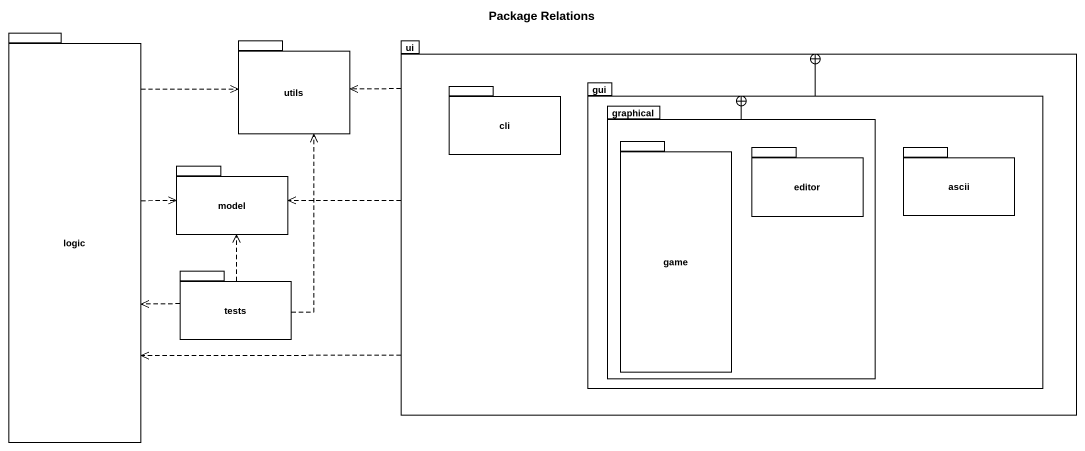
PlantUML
@startuml
title Package Relations
package logic {
}
package utils {
}
package ui {
  package cli {
  }
  package gui {
    package graphical {
      package game {
      }
      package editor {
      }
    }
    package ascii {
    }
  }
}
package model {
}
package tests {
}
logic .up.> utils
logic .right.> model
ui .left.> logic
ui .left.> utils
ui .left.> model
gui -left-+ ui
graphical -right-+ gui
tests .left.> logic
tests .up.> utils
tests .up.> model
@enduml
